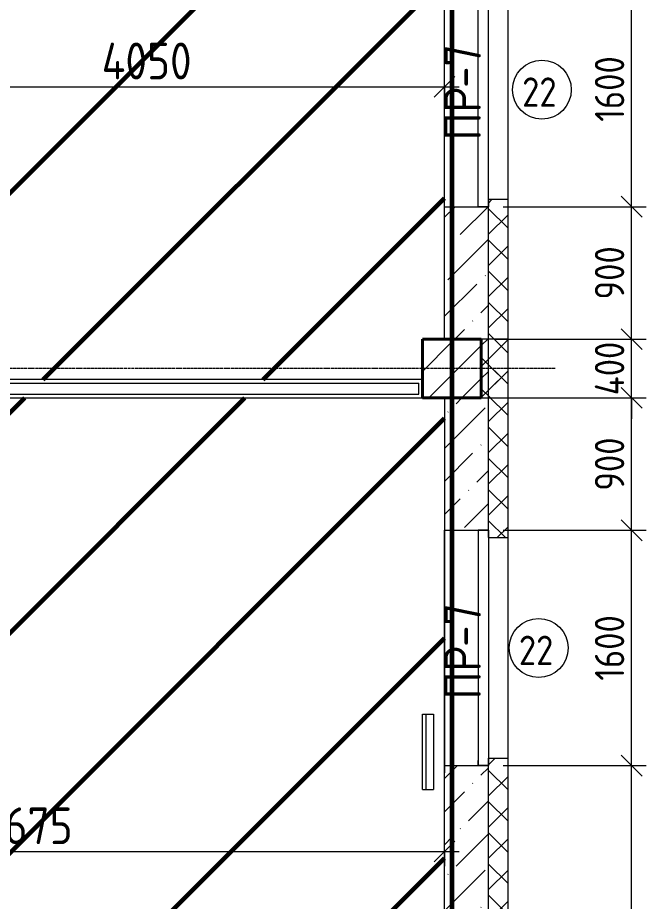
# Model space of a CAD drawing. Header units: millimetres. Extents: x -56773 to 323062, y -262288 to 76460.
# Drawn here: x -6143 to -1868, y -187446 to -181439 of the extents above; entities that cross this region are included whole.
import ezdxf

# ---------------------------------------------------------------- set-up
doc = ezdxf.new("R2010")
doc.units = ezdxf.units.MM
doc.linetypes.add('ADSK_Линия сетки', pattern=[25, 20, -2.5, 0, -2.5])
for name, color, linetype, lineweight in [('1.1)Стяжка керамзит  2 этаж', 5, 'Continuous', 60), ('3.1 Штукатурка внешн стен', 5, 'Continuous', 60), ('_ Окна', 7, 'Continuous', 18), ('Марки', 7, 'Continuous', 20), ('Марки окон', 7, 'Continuous', 20), ('Несущие колонны', 7, 'Continuous', 18), ('Окна', 7, 'Continuous', 9), ('Оси', 7, 'Continuous', 9), ('Размеры', 7, 'Continuous', 9), ('Стены внутренние', 7, 'Continuous', 18), ('Стены наружные', 7, 'Continuous', 18), ('Стены штриховка', 7, 'Continuous', 9)]:
    doc.layers.add(name, color=color, linetype=linetype, lineweight=lineweight)
doc.styles.add('GOST Common_2', font='', dxfattribs={"width": 0.9, "height": 250})
doc.styles.add('GOST Common_3', font='', dxfattribs={"width": 0.9, "height": 200})
doc.styles.get('GOST Common_2').set_extended_font_data('GOST Common')
doc.styles.get('GOST Common_3').set_extended_font_data('GOST Common')
doc.dimstyles.new('ADSK_Основной_2_0_1', dxfattribs={"dimscale": 304.8, "dimtxt": 201.142999, "dimasz": 0.463911, "dimexe": 0.328084, "dimexo": 0.328084, "dimgap": 0.164042, "dimtad": 1, "dimdec": 3, "dimrnd": 0.001, "dimdsep": 46, "dimtxsty": 'GOST Common_3', "dimblk1": 'OBLIQUE', "dimblk2": 'OBLIQUE', "dimsah": 1, "dimcen": 0.09, "dimdle": 0.328084, "dimazin": 2, "dimtfac": 1, "dimtdec": 4, "dimtix": 1, "dimtmove": 1, "dimatfit": 3, "dimfxl": 1, "dimtvp": 1, "dimtolj": 1, "dimtzin": 0, "dimlwd": 20, "dimlwe": 20, "dimarcsym": 2})
doc.dimstyles.new('ADSK_Основной_2_0_3', dxfattribs={"dimscale": 304.8, "dimtxt": 201.142999, "dimasz": 0.463911, "dimexe": 0.328084, "dimexo": 0.328084, "dimgap": 0.164042, "dimtad": 1, "dimdec": 3, "dimrnd": 0.001, "dimdsep": 46, "dimtxsty": 'GOST Common_2', "dimblk1": 'OBLIQUE', "dimblk2": 'OBLIQUE', "dimsah": 1, "dimcen": 0.09, "dimdle": 0.328084, "dimazin": 2, "dimtfac": 1, "dimtdec": 4, "dimtix": 1, "dimtmove": 0, "dimatfit": 3, "dimfxl": 1, "dimtvp": 1, "dimtolj": 1, "dimtzin": 0, "dimlwd": 20, "dimlwe": 20, "dimarcsym": 2})
pattern_1 = [(45, (9.36, -198628.46), (-106.066, 106.066), []), (135, (9.36, -198628.46), (-106.066, -106.066), [])]

# ---------------------------------------------------------------- blocks, each defined once
blk = doc.blocks.new('ADSK_КолоннаЖБ_Прямоугольная - 400x400 мм-1807142-Кладочный план 4-го этажа')
at = {"layer": 'Несущие колонны', "lineweight": 40}
for p, q in [((-200, 200), (200, 200)), ((-200, -200), (-200, 200)), ((200, 200), (200, -200)), ((200, -200), (-200, -200))]:
    blk.add_line(p, q, dxfattribs=at)
blk = doc.blocks.new('ОКНО L03 _2СТ_RS - ОК-5_1600х2000h-3556607-Кладочный план 4-го этажа')
at = {"layer": '_ Окна'}
for p, q in [((-838.1, -79), (761.9, -79)), ((-838.1, -149), (-838.1, -79)), ((-838.1, -79), (-803.1, -79)), ((-818.1, -79), (-38.1, -79)), ((-38.1, -79), (741.9, -79)), ((761.9, -79), (726.9, -79)), ((761.9, -149), (761.9, -79)), ((-838.1, -149), (761.9, -149)), ((-838.1, -149), (-833.1, -149)), ((-818.1, -149), (-38.1, -149)), ((-38.1, -149), (741.9, -149)), ((761.9, -149), (756.9, -149))]:
    blk.add_line(p, q, dxfattribs=at)
at = {"layer": 'Окна'}
blk.add_line((-888.1, 150), (811.9, 150), dxfattribs=at)
blk = doc.blocks.new('ОКНО L03 _2СТ_RS - ОК-5_1600х2000h-3556615-Кладочный план 4-го этажа')
at = {"layer": '_ Окна'}
for p, q in [((-838.1, 149), (761.9, 149)), ((-838.1, 149), (-838.1, 79)), ((-838.1, 149), (-833.1, 149)), ((-818.1, 149), (-38.1, 149)), ((-38.1, 149), (741.9, 149)), ((761.9, 149), (756.9, 149)), ((761.9, 149), (761.9, 79)), ((-838.1, 79), (761.9, 79)), ((-838.1, 79), (-803.1, 79)), ((-818.1, 79), (-38.1, 79)), ((-38.1, 79), (741.9, 79)), ((761.9, 79), (726.9, 79))]:
    blk.add_line(p, q, dxfattribs=at)
at = {"layer": 'Окна'}
blk.add_line((-888.1, -150), (811.9, -150), dxfattribs=at)
blk = doc.blocks.new('_Oblique')
at = {"color": 0, "linetype": 'ByBlock', "lineweight": -2}
blk.add_line((-0.5, -0.5), (0.5, 0.5), dxfattribs=at)
blk = doc.blocks.new('*D5946')
at = {"layer": 'Defpoints', "color": 0, "transparency": 16777216}
for p in [(-2941.6, -186523.5), (-1968.3, -186523.5), (-2990.6, -189023.5)]:
    blk.add_point(p, dxfattribs=at)
at = {"layer": 'Размеры', "color": 0, "lineweight": 20, "transparency": 16777216}
for p, q in [((-1968.3, -189123.5), (-1968.3, -186423.5)), ((-2841.6, -186523.5), (-1868.3, -186523.5)), ((-2890.6, -189023.5), (-1868.3, -189023.5))]:
    blk.add_line(p, q, dxfattribs=at)
at = {"layer": 'Размеры', "color": 0, "lineweight": 20, "transparency": 16777216, "xscale": 141.4, "yscale": 141.4, "zscale": 141.4}
for p, rotation in [((-1968.3, -186523.5), 90), ((-1968.3, -189023.5), 270)]:
    blk.add_blockref('_Oblique', p, dxfattribs=dict(at, rotation=rotation))
at = {"layer": 'Размеры', "color": 0, "lineweight": 9, "transparency": 16777216, "insert": (-2118.3, -187773.5), "char_height": 200, "width": 605.475, "attachment_point": 5, "rotation": 90, "style": 'GOST Common_3'}
blk.add_mtext('\\A1;2500', dxfattribs=at)
blk = doc.blocks.new('*D5947')
at = {"layer": 'Defpoints', "color": 0, "transparency": 16777216}
for p in [(-2941.6, -184923.5), (-1968.3, -184923.5), (-2941.6, -186523.5)]:
    blk.add_point(p, dxfattribs=at)
at = {"layer": 'Размеры', "color": 0, "lineweight": 20, "transparency": 16777216}
for p, q in [((-1968.3, -186623.5), (-1968.3, -184823.5)), ((-2841.6, -184923.5), (-1868.3, -184923.5)), ((-2841.6, -186523.5), (-1868.3, -186523.5))]:
    blk.add_line(p, q, dxfattribs=at)
at = {"layer": 'Размеры', "color": 0, "lineweight": 20, "transparency": 16777216, "xscale": 141.4, "yscale": 141.4, "zscale": 141.4}
for p, rotation in [((-1968.3, -184923.5), 90), ((-1968.3, -186523.5), 270)]:
    blk.add_blockref('_Oblique', p, dxfattribs=dict(at, rotation=rotation))
at = {"layer": 'Размеры', "color": 0, "lineweight": 9, "transparency": 16777216, "insert": (-2118.3, -185723.5), "char_height": 200, "width": 560.473, "attachment_point": 5, "rotation": 90, "style": 'GOST Common_3'}
blk.add_mtext('\\A1;1600', dxfattribs=at)
blk = doc.blocks.new('*D5948')
at = {"layer": 'Defpoints', "color": 0, "transparency": 16777216}
for p in [(-2990.6, -184023.5), (-1968.3, -184023.5), (-2941.6, -184923.5)]:
    blk.add_point(p, dxfattribs=at)
at = {"layer": 'Размеры', "color": 0, "lineweight": 20, "transparency": 16777216}
for p, q in [((-1968.3, -185023.5), (-1968.3, -183923.5)), ((-2890.6, -184023.5), (-1868.3, -184023.5)), ((-2841.6, -184923.5), (-1868.3, -184923.5))]:
    blk.add_line(p, q, dxfattribs=at)
at = {"layer": 'Размеры', "color": 0, "lineweight": 20, "transparency": 16777216, "xscale": 141.4, "yscale": 141.4, "zscale": 141.4}
for p, rotation in [((-1968.3, -184023.5), 90), ((-1968.3, -184923.5), 270)]:
    blk.add_blockref('_Oblique', p, dxfattribs=dict(at, rotation=rotation))
at = {"layer": 'Размеры', "color": 0, "lineweight": 9, "transparency": 16777216, "insert": (-2118.3, -184473.5), "char_height": 200, "width": 454.106, "attachment_point": 5, "rotation": 90, "style": 'GOST Common_3'}
blk.add_mtext('\\A1;900', dxfattribs=at)
blk = doc.blocks.new('*D5949')
at = {"layer": 'Defpoints', "color": 0, "transparency": 16777216}
for p in [(-2990.6, -183623.5), (-1968.3, -183623.5), (-2990.6, -184023.5)]:
    blk.add_point(p, dxfattribs=at)
at = {"layer": 'Размеры', "color": 0, "lineweight": 20, "transparency": 16777216}
for p, q in [((-1968.3, -183623.5), (-1968.3, -183482.1)), ((-2890.6, -183623.5), (-1868.3, -183623.5)), ((-1968.3, -184023.5), (-1968.3, -183623.5)), ((-2890.6, -184023.5), (-1868.3, -184023.5)), ((-1968.3, -184023.5), (-1968.3, -184164.9))]:
    blk.add_line(p, q, dxfattribs=at)
at = {"layer": 'Размеры', "color": 0, "lineweight": 20, "transparency": 16777216, "xscale": 141.4, "yscale": 141.4, "zscale": 141.4}
for p, rotation in [((-1968.3, -183623.5), 270), ((-1968.3, -184023.5), 90)]:
    blk.add_blockref('_Oblique', p, dxfattribs=dict(at, rotation=rotation))
at = {"layer": 'Размеры', "color": 0, "lineweight": 9, "transparency": 16777216, "insert": (-2118.3, -183823.5), "char_height": 200, "width": 474.561, "attachment_point": 5, "rotation": 90, "style": 'GOST Common_3'}
blk.add_mtext('\\A1;400', dxfattribs=at)
blk = doc.blocks.new('*D5950')
at = {"layer": 'Defpoints', "color": 0, "transparency": 16777216}
for p in [(-2941.6, -182723.5), (-1968.3, -182723.5), (-2990.6, -183623.5)]:
    blk.add_point(p, dxfattribs=at)
at = {"layer": 'Размеры', "color": 0, "lineweight": 20, "transparency": 16777216}
for p, q in [((-1968.3, -183723.5), (-1968.3, -182623.5)), ((-2841.6, -182723.5), (-1868.3, -182723.5)), ((-2890.6, -183623.5), (-1868.3, -183623.5))]:
    blk.add_line(p, q, dxfattribs=at)
at = {"layer": 'Размеры', "color": 0, "lineweight": 20, "transparency": 16777216, "xscale": 141.4, "yscale": 141.4, "zscale": 141.4}
for p, rotation in [((-1968.3, -182723.5), 90), ((-1968.3, -183623.5), 270)]:
    blk.add_blockref('_Oblique', p, dxfattribs=dict(at, rotation=rotation))
at = {"layer": 'Размеры', "color": 0, "lineweight": 9, "transparency": 16777216, "insert": (-2118.3, -183173.5), "char_height": 200, "width": 454.106, "attachment_point": 5, "rotation": 90, "style": 'GOST Common_3'}
blk.add_mtext('\\A1;900', dxfattribs=at)
blk = doc.blocks.new('*D5951')
at = {"layer": 'Defpoints', "color": 0, "transparency": 16777216}
for p in [(-2941.6, -181123.5), (-1968.3, -181123.5), (-2941.6, -182723.5)]:
    blk.add_point(p, dxfattribs=at)
at = {"layer": 'Размеры', "color": 0, "lineweight": 20, "transparency": 16777216}
for p, q in [((-1968.3, -182823.5), (-1968.3, -181023.5)), ((-2841.6, -181123.5), (-1868.3, -181123.5)), ((-2841.6, -182723.5), (-1868.3, -182723.5))]:
    blk.add_line(p, q, dxfattribs=at)
at = {"layer": 'Размеры', "color": 0, "lineweight": 20, "transparency": 16777216, "xscale": 141.4, "yscale": 141.4, "zscale": 141.4}
for p, rotation in [((-1968.3, -181123.5), 90), ((-1968.3, -182723.5), 270)]:
    blk.add_blockref('_Oblique', p, dxfattribs=dict(at, rotation=rotation))
at = {"layer": 'Размеры', "color": 0, "lineweight": 9, "transparency": 16777216, "insert": (-2118.3, -181923.5), "char_height": 200, "width": 560.473, "attachment_point": 5, "rotation": 90, "style": 'GOST Common_3'}
blk.add_mtext('\\A1;1600', dxfattribs=at)
blk = doc.blocks.new('*D6434')
at = {"layer": 'Defpoints', "color": 0, "transparency": 16777216}
for p in [(-3240.6, -181808.1), (-3240.6, -181908.1), (-7290.6, -182198.5)]:
    blk.add_point(p, dxfattribs=at)
at = {"layer": 'Размеры', "color": 0, "lineweight": 20, "transparency": 16777216}
for p, q in [((-7290.6, -182098.5), (-7290.6, -181808.1)), ((-7390.6, -181908.1), (-3140.6, -181908.1)), ((-3240.6, -181908.1), (-3240.6, -182008.1))]:
    blk.add_line(p, q, dxfattribs=at)
at = {"layer": 'Размеры', "color": 0, "lineweight": 20, "transparency": 16777216, "xscale": 141.4, "yscale": 141.4, "zscale": 141.4, "rotation": 180}
blk.add_blockref('_Oblique', (-7290.6, -181908.1), dxfattribs=at)
at = {"layer": 'Размеры', "color": 0, "lineweight": 20, "transparency": 16777216, "xscale": 141.4, "yscale": 141.4, "zscale": 141.4}
blk.add_blockref('_Oblique', (-3240.6, -181908.1), dxfattribs=at)
at = {"layer": 'Размеры', "color": 0, "lineweight": 9, "transparency": 16777216, "insert": (-5265.6, -181733.1), "char_height": 250, "width": 625.93, "attachment_point": 5, "style": 'GOST Common_2'}
blk.add_mtext('\\A1;4050', dxfattribs=at)
blk = doc.blocks.new('*D6215')
at = {"layer": 'Defpoints', "color": 0, "transparency": 16777216}
for p in [(-8915.6, -185123.5), (-3240.6, -187007.3), (-3240.6, -187107.3)]:
    blk.add_point(p, dxfattribs=at)
at = {"layer": 'Размеры', "color": 0, "lineweight": 20, "transparency": 16777216}
for p, q in [((-8915.6, -185223.5), (-8915.6, -187207.3)), ((-9015.6, -187107.3), (-3140.6, -187107.3)), ((-3240.6, -187107.3), (-3240.6, -187207.3))]:
    blk.add_line(p, q, dxfattribs=at)
at = {"layer": 'Размеры', "color": 0, "lineweight": 20, "transparency": 16777216, "xscale": 141.4, "yscale": 141.4, "zscale": 141.4, "rotation": 180}
blk.add_blockref('_Oblique', (-8915.6, -187107.3), dxfattribs=at)
at = {"layer": 'Размеры', "color": 0, "lineweight": 20, "transparency": 16777216, "xscale": 141.4, "yscale": 141.4, "zscale": 141.4}
blk.add_blockref('_Oblique', (-3240.6, -187107.3), dxfattribs=at)
at = {"layer": 'Размеры', "color": 0, "lineweight": 9, "transparency": 16777216, "insert": (-6078.1, -186932.3), "char_height": 250, "width": 605.475, "attachment_point": 5, "style": 'GOST Common_2'}
blk.add_mtext('\\A1;5675', dxfattribs=at)
blk = doc.blocks.new('М_окна1 - Маркировка типоразмера-1510237-Кладочный план 4-го этажа')
at = {"layer": 'Марки окон'}
blk.add_circle((0, 0), 2, dxfattribs=at)

msp = doc.modelspace()

# ---------------------------------------------------------------- hatches: boundary and pattern name
at = {"layer": '1.1)Стяжка керамзит  2 этаж', "transparency": 33554687}
h = msp.add_hatch(dxfattribs=at)
h.set_pattern_fill('ANSI31', color=5, scale=333)
h.paths.add_polyline_path([(-3240.6385, -181073.4914), (-3240.6385, -180798.4914), (-5265.6385, -180798.4914), (-5265.6385, -180673.4914), (-3390.6385, -180673.4914), (-3390.6385, -180223.4914), (-3390.6385, -179823.4914), (-3240.6385, -179823.4914), (-3240.6385, -179223.4914), (-3240.6385, -177973.4914), (-3240.6385, -175023.4914), (-3390.6385, -175023.4914), (-3390.6385, -174873.4914), (-3990.6385, -174873.4914), (-5640.6385, -174873.4914), (-6390.6385, -174873.4914), (-6390.6385, -178698.4914), (-6515.6385, -178698.4914), (-6515.6385, -174873.4914), (-6790.6385, -174873.4914), (-8440.6385, -174873.4914), (-8915.6385, -174873.4914), (-8915.6385, -175698.4914), (-9640.6385, -175698.4914), (-9640.6385, -175823.4914), (-9765.6385, -175823.4914), (-9765.6385, -174873.4914), (-10590.6385, -174873.4914), (-12240.6385, -174873.4914), (-13390.6385, -174873.4914), (-13390.6385, -175023.4914), (-13790.6385, -175023.4914), (-13790.6385, -174873.4914), (-14390.6385, -174873.4914), (-16040.6385, -174873.4914), (-16065.6385, -174873.4914), (-16065.6385, -177573.4914), (-16190.6385, -177573.4914), (-16190.6385, -174873.4914), (-17190.6385, -174873.4914), (-18840.6385, -174873.4914), (-19390.6385, -174873.4914), (-19390.6385, -175023.4914), (-19540.6385, -175023.4914), (-19540.6385, -179923.4914), (-16865.6385, -179923.4914), (-16865.6385, -179423.4914), (-16190.6385, -179423.4914), (-16190.6385, -178773.4914), (-16065.6385, -178773.4914), (-16065.6385, -179748.4914), (-12890.6385, -179748.4914), (-9765.6385, -179748.4914), (-9765.6385, -177023.4914), (-9640.6385, -177023.4914), (-9640.6385, -177148.4914), (-8915.6385, -177148.4914), (-8915.6385, -180673.4914), (-6515.6385, -180673.4914), (-6515.6385, -179898.4914), (-6390.6385, -179898.4914), (-6390.6385, -180673.4914), (-6265.6385, -180673.4914), (-6265.6385, -180798.4914), (-9515.6385, -180798.4914), (-9515.6385, -182198.4914), (-7290.6385, -182198.4914), (-7290.6385, -182773.4914), (-7415.6385, -182773.4914), (-7415.6385, -182323.4914), (-8915.6385, -182323.4914), (-8915.6385, -183898.4914), (-7415.6385, -183898.4914), (-7415.6385, -183673.4914), (-7290.6385, -183673.4914), (-7290.6385, -183898.4914), (-3390.6385, -183898.4914), (-3390.6385, -183623.4914), (-3240.6385, -183623.4914), (-3240.6385, -182723.4914)])
h.paths.add_polyline_path([(-12770.185, -182943.7312), (-12010.185, -182943.7312), (-12010.185, -182938.7312), (-12770.185, -182938.7312)], flags=16)
h = msp.add_hatch(dxfattribs=at)
h.set_pattern_fill('ANSI31', color=5, scale=333)
h.paths.add_polyline_path([(-3240.6385, -186523.4914), (-3240.6385, -184873.4914), (-3240.6385, -184023.4914), (-3390.6385, -184023.4914), (-8915.6385, -184023.4914), (-8915.6385, -186643.4914), (-9515.6385, -186643.4914), (-9515.6385, -187943.4914), (-8915.6385, -187943.4914), (-8915.6385, -188848.4914), (-3390.6385, -188848.4914), (-3390.6385, -188843.4914), (-3240.6385, -188843.4914)])
h.paths.add_polyline_path([(-3390.6385, -186685.9914), (-3390.6385, -186173.4914), (-3315.6385, -186173.4914), (-3315.6385, -186685.9914)], flags=16)
at = {"layer": 'Несущие колонны', "lineweight": 9}
h = msp.add_hatch(dxfattribs=at)
h.set_pattern_fill('FP_1', color=256, style=0, pattern_type=2)
h.set_pattern_definition([(45, (9.36, -198628.46), (-224.5064, 224.5064), []), (45, (233.87, -198628.46), (-224.5064, 224.5064), [396.875, -79.375, 3.353, -76.022])])
h.paths.add_polyline_path([(-3390.6385, -184023.4914), (-2990.6385, -184023.4914), (-2990.6385, -183623.4914), (-3390.6385, -183623.4914), (-3390.6385, -183804.226)])
at = {"layer": 'Стены внутренние', "lineweight": 9}
h = msp.add_hatch(dxfattribs=at)
h.set_pattern_fill('FP_2', color=256, style=0, pattern_type=2)
h.set_pattern_definition([(45, (9.36, -198628.46), (84.1895, 308.696), [396.875, -79.375, 3.353, -76.022])])
h.paths.add_polyline_path([(-2940.6385, -189273.4914), (-2941.6385, -186523.4914), (-3240.6385, -186523.4914), (-3240.6385, -189023.4914), (-2990.6385, -189023.4914), (-2990.6385, -189273.4914)])
h.paths.add_polyline_path([(-2941.6385, -184973.4914), (-2940.6385, -184973.4914), (-2941.6385, -182723.4914), (-3240.6385, -182723.4914), (-3240.6385, -183623.4914), (-2990.6385, -183623.4914), (-2990.6385, -184023.4914), (-3240.6385, -184023.4914), (-3240.6385, -184923.4914), (-2941.6385, -184923.4914)])
h.paths.add_polyline_path([(-2940.6385, -181173.4914), (-2941.6385, -179223.4914), (-3240.6385, -179223.4914), (-3240.6385, -179823.4914), (-2990.6385, -179823.4914), (-2990.6385, -180223.4914), (-3240.6385, -180223.4914), (-3240.6385, -181123.4914), (-2941.6385, -181123.4914), (-2941.6385, -181173.4914)])
h.paths.add_polyline_path([(-2940.6385, -178073.4914), (-2940.6385, -174873.4914), (-3240.6385, -174873.4914), (-3240.6385, -178023.4914), (-2941.6385, -178023.4914), (-2941.6385, -178073.4914)])
at = {"layer": 'Стены наружные', "lineweight": 9}
h = msp.add_hatch(dxfattribs=at)
h.set_pattern_fill('FP_4', color=256, style=0, pattern_type=2)
h.set_pattern_definition(pattern_1)
h.paths.add_polyline_path([(-2810.6385, -188973.4914), (-2810.6385, -186473.4914), (-2940.6385, -186473.4914), (-2940.6385, -188973.4914), (-2892.6073, -188973.4914)])
h.paths.add_polyline_path([(-2940.6385, -184973.4914), (-2810.6385, -184973.4914), (-2810.6385, -182673.4914), (-2940.6385, -182673.4914), (-2940.6385, -183804.226)])
h.paths.add_polyline_path([(-2940.6385, -181173.4914), (-2810.6385, -181173.4914), (-2810.6385, -179173.4914), (-2940.6385, -179173.4914), (-2940.6385, -180982.1024)])
h.paths.add_polyline_path([(-2810.6385, -178073.4914), (-2810.6385, -174573.4914), (-2940.6385, -174573.4914), (-2940.6385, -178073.4914)])
h = msp.add_hatch(dxfattribs=at)
h.set_pattern_fill('FP_4', color=256, style=0, pattern_type=2)
h.set_pattern_definition(pattern_1)
h.paths.add_polyline_path([(-2990.6385, -184023.4914), (-2810.6385, -184023.4914), (-2810.6385, -183623.4914), (-2990.6385, -183623.4914), (-2990.6385, -183804.226)])

# ---------------------------------------------------------------- linework, layer by layer
at = {"layer": '3.1 Штукатурка внешн стен'}
msp.add_lwpolyline([(-19540.6385, -179923.4914), (-19540.6385, -174823.4914), (-3190.6385, -174823.4914), (-3190.6385, -189023.4914)], dxfattribs=at)
at = {"layer": 'Несущие колонны', "lineweight": 9}
for p, q in [((-3240.6385, -183623.4914), (-3390.6385, -183623.4914)), ((-3390.6385, -183623.4914), (-3390.6385, -184023.4914)), ((-2990.6385, -183623.4914), (-3240.6385, -183623.4914)), ((-2990.6385, -184023.4914), (-2990.6385, -183623.4914)), ((-3390.6385, -184023.4914), (-3240.6385, -184023.4914)), ((-3240.6385, -184023.4914), (-2990.6385, -184023.4914))]:
    msp.add_line(p, q, dxfattribs=at)
at = {"layer": 'Оси', "linetype": 'ADSK_Линия сетки', "lineweight": 5}
for p, q in [((-3190.6385, -209602.3427), (-3190.6385, -174127.5463)), ((-2488.0423, -183823.4914), (-25230.7352, -183823.4914))]:
    msp.add_line(p, q, dxfattribs=at)
at = {"layer": 'Стены внутренние', "lineweight": 5}
for p, q in [((-3240.6385, -182723.4914), (-3240.6385, -181123.4914)), ((-2941.6385, -182673.4914), (-2941.6385, -182723.4914)), ((-2940.6385, -182673.4914), (-2941.6385, -182673.4914)), ((-3240.6385, -183623.4914), (-3240.6385, -182723.4914)), ((-3240.6385, -182723.4914), (-2941.6385, -182723.4914)), ((-3240.6385, -183623.4914), (-2990.6385, -183623.4914)), ((-2990.6385, -183623.4914), (-2990.6385, -184023.4914)), ((-3390.6385, -183898.4914), (-7290.6385, -183898.4914)), ((-3390.6385, -184023.4914), (-3390.6385, -183898.4914)), ((-8915.6385, -184023.4914), (-3390.6385, -184023.4914)), ((-3240.6385, -184023.4914), (-3240.6385, -184923.4914)), ((-2990.6385, -184023.4914), (-3240.6385, -184023.4914)), ((-3240.6385, -186523.4914), (-3240.6385, -184923.4914)), ((-3240.6385, -184923.4914), (-2941.6385, -184923.4914)), ((-2941.6385, -184923.4914), (-2941.6385, -184973.4914)), ((-2940.6385, -184973.4914), (-2941.6385, -184973.4914)), ((-3390.6385, -186685.9914), (-3390.6385, -186173.4914)), ((-3390.6385, -186173.4914), (-3315.6385, -186173.4914)), ((-3315.6385, -186173.4914), (-3315.6385, -186685.9914)), ((-3240.6385, -188843.4914), (-3240.6385, -186523.4914)), ((-3240.6385, -186523.4914), (-2941.6385, -186523.4914)), ((-2941.6385, -186473.4914), (-2941.6385, -186523.4914)), ((-2940.6385, -186473.4914), (-2941.6385, -186473.4914)), ((-3390.6385, -186685.9914), (-3315.6385, -186685.9914))]:
    msp.add_line(p, q, dxfattribs=at)
at = {"layer": 'Стены наружные', "lineweight": 9}
for p, q in [((-2810.6385, -181173.4914), (-2810.6385, -182673.4914)), ((-2940.6385, -182673.4914), (-2810.6385, -182673.4914)), ((-2810.6385, -182673.4914), (-2810.6385, -184973.4914)), ((-2990.6385, -183623.4914), (-2990.6385, -184023.4914)), ((-2810.6385, -183623.4914), (-2990.6385, -183623.4914)), ((-2990.6385, -184023.4914), (-2810.6385, -184023.4914)), ((-2940.6385, -184973.4914), (-2810.6385, -184973.4914)), ((-2810.6385, -184973.4914), (-2810.6385, -186473.4914)), ((-2940.6385, -186473.4914), (-2810.6385, -186473.4914)), ((-2810.6385, -186473.4914), (-2810.6385, -188843.4914))]:
    msp.add_line(p, q, dxfattribs=at)
at = {"layer": 'Стены штриховка', "lineweight": 9}
for p, q in [((-2940.6385, -184973.4914), (-2940.6385, -182673.4914)), ((-7315.6385, -183923.4914), (-3415.6385, -183923.4914)), ((-3415.6385, -183998.4914), (-3415.6385, -183923.4914)), ((-8940.6385, -183998.4914), (-3415.6385, -183998.4914)), ((-3365.6385, -186685.9914), (-3365.6385, -186173.4914)), ((-2940.6385, -188973.4914), (-2940.6385, -186473.4914))]:
    msp.add_line(p, q, dxfattribs=at)

# ---------------------------------------------------------------- block references
at = {"layer": 'Марки окон', "lineweight": 9, "xscale": 99.99999999999993, "yscale": 99.99999999999993, "zscale": 99.99999999999993}
for p in [(-2578.4158, -181928.3977), (-2600.6385, -185723.4914)]:
    msp.add_blockref('М_окна1 - Маркировка типоразмера-1510237-Кладочный план 4-го этажа', p, dxfattribs=at)
at = {"layer": 'Несущие колонны', "lineweight": 40, "rotation": 89.9999999999999}
msp.add_blockref('ADSK_КолоннаЖБ_Прямоугольная - 400x400 мм-1807142-Кладочный план 4-го этажа', (-3190.6385, -183823.4914), dxfattribs=at)
at = {"layer": 'Окна', "lineweight": 9, "rotation": 89.99999999999972}
msp.add_blockref('ОКНО L03 _2СТ_RS - ОК-5_1600х2000h-3556607-Кладочный план 4-го этажа', (-3090.6385, -181885.3914), dxfattribs=at)
at = {"layer": 'Окна', "rotation": 269.9999999999997}
msp.add_blockref('ОКНО L03 _2СТ_RS - ОК-5_1600х2000h-3556615-Кладочный план 4-го этажа', (-3090.6385, -185761.5914), dxfattribs=at)

# ---------------------------------------------------------------- texts
at = {"layer": 'Марки', "lineweight": 9, "char_height": 250, "attachment_point": 1, "rotation": 90, "style": 'GOST Common_2'}
for s, insert, width in [('-7', (-3243.6196, -181916.2348), 389.620125), ('ПР', (-3243.6196, -182273.4223), 432.91125), ('-7', (-3243.6196, -185716.2348), 389.620125), ('ПР', (-3243.6196, -186073.4223), 432.91125)]:
    msp.add_mtext(s, dxfattribs=dict(at, insert=insert, width=width))
at = {"layer": 'Марки окон', "lineweight": 5, "char_height": 200, "width": 317.46825, "attachment_point": 1, "style": 'GOST Common_3'}
for insert in [(-2712.9732, -181844.6124), (-2735.1959, -185639.7061)]:
    msp.add_mtext('22', dxfattribs=dict(at, insert=insert))

# ---------------------------------------------------------------- dimensions: what is measured, and where the dimension line sits
at = {"layer": 'Размеры', "lineweight": 9}
for base, p1, p2, override, picture, middle in [((-1968.3215, -181123.4914), (-2941.6385, -182723.4914), (-2941.6385, -181123.4914), {"dimpost": '<>', "dimfxl": 1600}, '*D5951', (-2118.3215, -181923.4914)), ((-1968.3215, -182723.4914), (-2990.6385, -183623.4914), (-2941.6385, -182723.4914), {"dimpost": '<>', "dimfxl": 901.332902}, '*D5950', (-2118.3215, -183173.4914)), ((-1968.3215, -183623.4914), (-2990.6385, -184023.4914), (-2990.6385, -183623.4914), {"dimpost": '<>', "dimfxl": 400}, '*D5949', (-2118.3215, -183823.4914)), ((-1968.3215, -184023.4914), (-2941.6385, -184923.4914), (-2990.6385, -184023.4914), {"dimpost": '<>', "dimfxl": 901.332902}, '*D5948', (-2118.3215, -184473.4914)), ((-1968.3215, -184923.4914), (-2941.6385, -186523.4914), (-2941.6385, -184923.4914), {"dimpost": '<>', "dimfxl": 1600}, '*D5947', (-2118.3215, -185723.4914)), ((-1968.3215, -186523.4914), (-2990.6385, -189023.4914), (-2941.6385, -186523.4914), {"dimpost": '<>', "dimfxl": 2500.480154}, '*D5946', (-2118.3215, -187773.4914))]:
    dim = msp.add_linear_dim(base=base, p1=p1, p2=p2, angle=90, dimstyle='ADSK_Основной_2_0_1', override=override, dxfattribs=at)
    dim.commit()
    dim.dimension.update_dxf_attribs({"geometry": picture, "text_midpoint": middle})
for base, p1, p2, override, picture, middle in [((-3240.6385, -181908.1003), (-7290.6385, -182198.4914), (-3240.6385, -181808.1154), {"dimpost": '<>', "dimfxl": 4068.77051}, '*D6434', (-5265.6385, -181733.1003)), ((-3240.6385, -187107.2811), (-8915.6385, -185123.4914), (-3240.6385, -187007.2962), {"dimpost": '<>', "dimfxl": 5979.493753}, '*D6215', (-6078.1385, -186932.2811))]:
    dim = msp.add_linear_dim(base=base, p1=p1, p2=p2, dimstyle='ADSK_Основной_2_0_3', override=override, dxfattribs=at)
    dim.commit()
    dim.dimension.update_dxf_attribs({"geometry": picture, "text_midpoint": middle})

doc.saveas('drawing.dxf')
